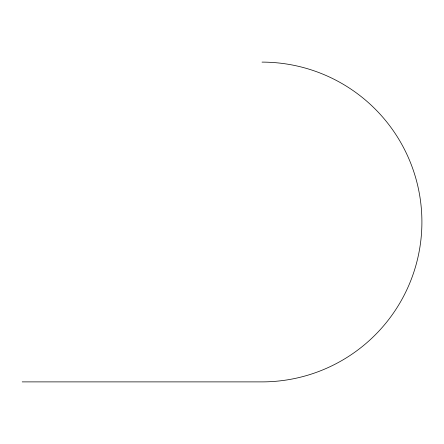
<?xml version="1.0" encoding="UTF-8"?>
<svg xmlns="http://www.w3.org/2000/svg" width="444" height="444" viewBox="0 0 444 444"><rect width="100%" height="100%" fill="white"/><g stroke="black" fill="none" stroke-linecap="round" stroke-linejoin="round"><path stroke-width="0.67" d="M22.2 381.884L262.027 381.884A159.884 159.884 0 0 0 421.905 222A159.884 159.884 0 0 0 262.027 62.116"/></g></svg>
